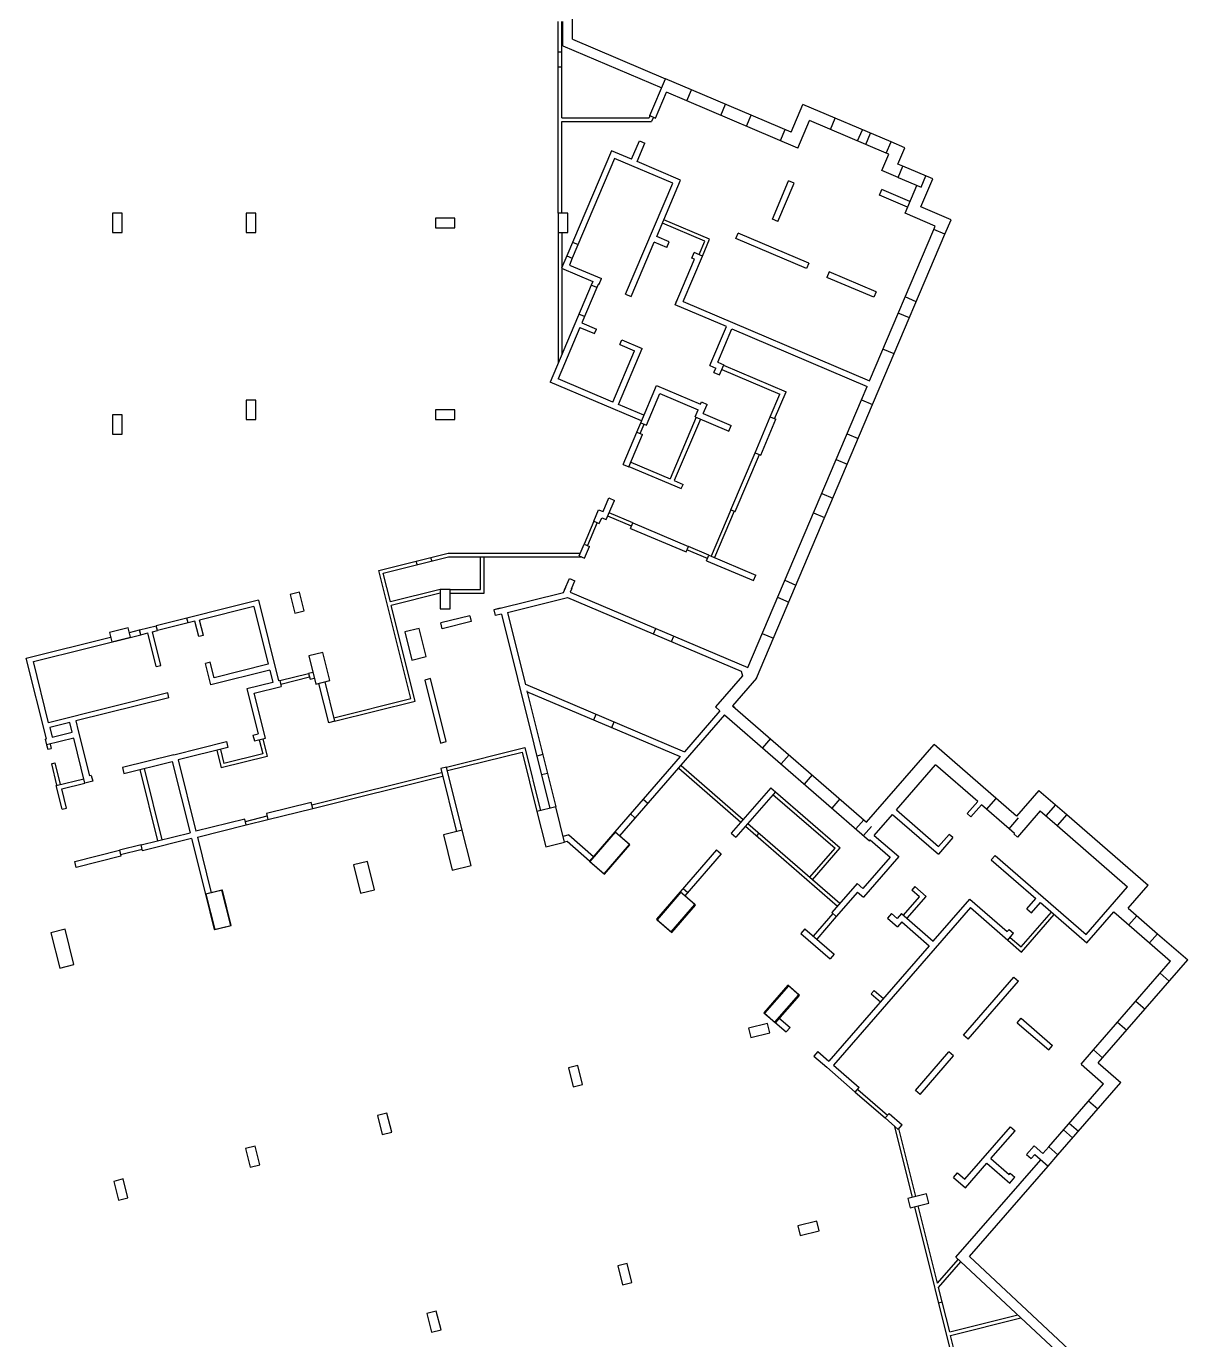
# Model space of a CAD drawing. Header units: metres. Extents: x -681087 to 1033303, y 74272 to 2630761.
# Drawn here: x -6011 to 41824, y 2525471 to 2579578 of the extents above; entities that cross this region are included whole.
import ezdxf

# ---------------------------------------------------------------- set-up
doc = ezdxf.new("R2010")
doc.units = ezdxf.units.M
for name, color, linetype in [('SKELETON_CLEAN', 7, 'Continuous'), ('SKELETON_ISOLATED', 1, 'Continuous'), ('SKELETON_ORIGINAL', 8, 'Continuous')]:
    doc.layers.add(name, color=color, linetype=linetype)

msp = doc.modelspace()

# ---------------------------------------------------------------- linework, layer by layer
at = {"layer": 'SKELETON_CLEAN'}
for p, q in [((16491, 2579041), (16491, 2580209)), ((15891, 2571878), (15891, 2579778)), ((16041, 2575807), (16041, 2579778)), ((16091, 2578776), (16091, 2579778)), ((16091, 2578776), (20166, 2577047)), ((16491, 2579041), (20322, 2577415)), ((19677, 2575896), (20322, 2577415)), ((21390, 2576962), (20322, 2577415)), ((19907, 2575798), (20357, 2576857)), ((21194, 2576501), (20357, 2576857)), ((21194, 2576501), (21390, 2576962)), ((25495, 2575219), (21390, 2576962)), ((25760, 2574563), (21194, 2576501)), ((25495, 2575219), (25976, 2576351)), ((29603, 2574812), (25976, 2576351)), ((16041, 2575807), (19639, 2575807)), ((16041, 2571878), (16041, 2575657)), ((16041, 2575657), (19739, 2575657)), ((19677, 2575896), (19639, 2575807)), ((19677, 2575896), (19907, 2575798)), ((19815, 2575838), (19739, 2575657)), ((25760, 2574563), (26241, 2575696)), ((29407, 2574352), (26241, 2575696)), ((18087, 2574453), (16246, 2570117)), ((18915, 2574101), (18087, 2574453)), ((18915, 2574101), (19240, 2574865)), ((19145, 2574003), (19470, 2574767)), ((19240, 2574865), (19470, 2574767)), ((29407, 2574352), (29603, 2574812)), ((30173, 2574570), (29603, 2574812)), ((29888, 2573898), (30173, 2574570)), ((18219, 2574125), (16477, 2570020)), ((20613, 2573109), (18219, 2574125)), ((20940, 2573242), (19145, 2574003)), ((29232, 2573633), (29518, 2574305)), ((29518, 2574305), (29407, 2574352)), ((30095, 2573810), (29888, 2573898)), ((29900, 2573349), (29232, 2573633)), ((29900, 2573349), (30095, 2573810)), ((29900, 2573349), (30839, 2572951)), ((31324, 2573288), (30095, 2573810)), ((30839, 2572951), (31034, 2573411)), ((18675, 2568543), (20613, 2573109)), ((19952, 2570913), (20940, 2573242)), ((24719, 2571638), (25387, 2573212)), ((24949, 2571540), (25617, 2573114)), ((25617, 2573114), (25387, 2573212)), ((29128, 2572618), (29225, 2572848)), ((30385, 2572356), (29225, 2572848)), ((30180, 2571873), (30668, 2573023)), ((30836, 2572137), (31324, 2573288)), ((30287, 2572126), (29128, 2572618)), ((-2059, 2571878), (-2459, 2571878)), ((-2459, 2571878), (-2459, 2571078)), ((-2059, 2571078), (-2059, 2571878)), ((3441, 2571878), (3041, 2571878)), ((3041, 2571878), (3041, 2571078)), ((3441, 2571078), (3441, 2571878)), ((11641, 2571678), (10841, 2571678)), ((10841, 2571678), (10841, 2571278)), ((11641, 2571278), (11641, 2571678)), ((16291, 2571878), (15891, 2571878)), ((15891, 2571878), (15891, 2571078)), ((16291, 2571078), (16291, 2571878)), ((31423, 2571345), (30180, 2571873)), ((32078, 2571610), (30836, 2572137)), ((10841, 2571278), (11641, 2571278)), ((21930, 2570725), (20186, 2571463)), ((22127, 2570804), (20244, 2571601)), ((24949, 2571540), (24719, 2571638)), ((28719, 2564975), (31364, 2571207)), ((31364, 2571207), (31423, 2571345)), ((31824, 2571012), (31364, 2571207)), ((31824, 2571012), (32078, 2571610)), ((-2459, 2571078), (-2059, 2571078)), ((3041, 2571078), (3441, 2571078)), ((15891, 2571078), (16291, 2571078)), ((15891, 2571078), (15891, 2565696)), ((18905, 2568446), (19854, 2570683)), ((20365, 2570466), (19854, 2570683)), ((20463, 2570696), (19952, 2570913)), ((20365, 2570466), (20463, 2570696)), ((21696, 2570172), (21930, 2570725)), ((21834, 2570114), (22127, 2570804)), ((23208, 2570829), (23306, 2571059)), ((26117, 2569594), (23208, 2570829)), ((26214, 2569824), (23306, 2571059)), ((29120, 2564642), (31824, 2571012)), ((16246, 2570117), (16032, 2569611)), ((16246, 2570117), (16477, 2570020)), ((21037, 2568236), (21834, 2570114)), ((21396, 2570028), (21494, 2570258)), ((21834, 2570114), (21494, 2570258)), ((16032, 2569611), (17320, 2569064)), ((16477, 2570020), (16359, 2569743)), ((16359, 2569743), (17676, 2569185)), ((20709, 2568103), (21506, 2569981)), ((21506, 2569981), (21396, 2570028)), ((26214, 2569824), (26117, 2569594)), ((17320, 2569064), (17258, 2568917)), ((17550, 2568966), (17488, 2568819)), ((17550, 2568966), (17578, 2568955)), ((17578, 2568955), (17676, 2569185)), ((27061, 2569465), (26964, 2569235)), ((28897, 2568414), (26964, 2569235)), ((28994, 2568644), (27061, 2569465)), ((17258, 2568917), (15562, 2564922)), ((17488, 2568819), (16867, 2567355)), ((17488, 2568819), (17258, 2568917)), ((18675, 2568543), (18905, 2568446)), ((28994, 2568644), (28897, 2568414)), ((20709, 2568103), (20788, 2568287)), ((22822, 2567207), (20709, 2568103)), ((21037, 2568236), (28719, 2564975)), ((16867, 2567355), (17470, 2567099)), ((16788, 2567171), (15890, 2565054)), ((16788, 2567171), (17391, 2566915)), ((17391, 2566915), (17470, 2567099)), ((22142, 2565605), (22822, 2567207)), ((22470, 2565737), (23052, 2567109)), ((23052, 2567109), (28621, 2564745)), ((18375, 2563999), (19352, 2566300)), ((18441, 2566470), (18519, 2566654)), ((18441, 2566470), (19044, 2566214)), ((18519, 2566654), (19352, 2566300)), ((18145, 2564097), (19044, 2566214)), ((22470, 2565737), (22718, 2565632)), ((22142, 2565605), (22391, 2565499)), ((22312, 2565315), (22391, 2565499)), ((22312, 2565315), (22543, 2565218)), ((22543, 2565218), (22718, 2565632)), ((22636, 2565439), (25030, 2564423)), ((22711, 2565613), (25279, 2564523)), ((19331, 2563322), (15562, 2564922)), ((18145, 2564097), (15890, 2565054)), ((19300, 2563248), (19949, 2564776)), ((19949, 2564776), (21758, 2564008)), ((28387, 2564193), (28621, 2564745)), ((28847, 2563997), (29120, 2564642)), ((3441, 2564178), (3041, 2564178)), ((3041, 2564178), (3041, 2563378)), ((3441, 2563378), (3441, 2564178)), ((19530, 2563150), (20081, 2564448)), ((20081, 2564448), (21660, 2563778)), ((21758, 2564008), (21797, 2564100)), ((21797, 2564100), (22027, 2564003)), ((23706, 2553165), (28387, 2564193)), ((24631, 2563484), (25030, 2564423)), ((24806, 2563410), (25279, 2564523)), ((28387, 2564193), (28847, 2563997)), ((-2059, 2563578), (-2459, 2563578)), ((-2459, 2563578), (-2459, 2562778)), ((-2059, 2562778), (-2059, 2563578)), ((11641, 2563778), (10841, 2563778)), ((10841, 2563778), (10841, 2563378)), ((11641, 2563378), (11641, 2563778)), ((19429, 2563552), (18375, 2563999)), ((21537, 2563488), (21660, 2563778)), ((21865, 2563621), (22027, 2564003)), ((21865, 2563621), (23015, 2563132)), ((24060, 2552721), (28847, 2563997)), ((3041, 2563378), (3441, 2563378)), ((10841, 2563378), (11641, 2563378)), ((19136, 2562861), (19300, 2563248)), ((19300, 2563248), (19530, 2563150)), ((21578, 2563471), (20502, 2560935)), ((21753, 2563396), (20677, 2560860)), ((21537, 2563488), (22918, 2562902)), ((22918, 2562902), (23015, 2563132)), ((24006, 2562011), (24631, 2563484)), ((24236, 2561913), (24861, 2563386)), ((24631, 2563484), (24861, 2563386)), ((-2459, 2562778), (-2059, 2562778)), ((18570, 2561527), (19136, 2562861)), ((18800, 2561429), (19366, 2562764)), ((19136, 2562861), (19366, 2562764)), ((23010, 2559664), (24006, 2562011)), ((23184, 2559589), (24181, 2561937)), ((24006, 2562011), (24236, 2561913)), ((18570, 2561527), (18800, 2561429)), ((18807, 2561447), (20966, 2560531)), ((18882, 2561622), (20502, 2560935)), ((20677, 2560860), (21040, 2560706)), ((20966, 2560531), (21040, 2560706)), ((17745, 2559584), (17983, 2560146)), ((17878, 2559257), (18214, 2560048)), ((17983, 2560146), (18214, 2560048)), ((17360, 2559188), (17561, 2559663)), ((17561, 2559663), (17745, 2559584)), ((17590, 2559091), (17693, 2559335)), ((17693, 2559335), (17878, 2559257)), ((18977, 2559121), (17997, 2559537)), ((23010, 2559664), (22199, 2557754)), ((23010, 2559664), (23184, 2559589)), ((17360, 2559188), (16961, 2558250)), ((17360, 2559188), (17590, 2559091)), ((18879, 2558891), (18977, 2559121)), ((18879, 2558891), (21162, 2557922)), ((18977, 2559121), (21260, 2558152)), ((16756, 2557766), (16961, 2558250)), ((16961, 2558250), (17191, 2558152)), ((16986, 2557669), (17191, 2558152)), ((21162, 2557922), (21260, 2558152)), ((22107, 2557793), (21260, 2558152)), ((8504, 2557164), (11366, 2557878)), ((8686, 2557055), (11385, 2557728)), ((11366, 2557878), (16803, 2557878)), ((11385, 2557728), (16847, 2557728)), ((12691, 2556378), (12691, 2557728)), ((12841, 2556228), (12841, 2557728)), ((16756, 2557766), (16986, 2557669)), ((22009, 2557563), (22107, 2557793)), ((22107, 2557793), (24040, 2556972)), ((9821, 2551886), (8504, 2557164)), ((22009, 2557563), (23942, 2556742)), ((8983, 2555865), (8686, 2557055)), ((16162, 2556367), (16358, 2556827)), ((16358, 2556827), (16588, 2556730)), ((16451, 2556407), (16588, 2556730)), ((23942, 2556742), (24040, 2556972)), ((5244, 2556269), (4856, 2556172)), ((4856, 2556172), (5050, 2555396)), ((5438, 2555492), (5244, 2556269)), ((11041, 2556378), (8983, 2555865)), ((11041, 2556223), (9019, 2555719)), ((11441, 2556378), (11041, 2556378)), ((11041, 2556378), (11041, 2555578)), ((11441, 2555578), (11441, 2556378)), ((11441, 2556378), (12691, 2556378)), ((11441, 2556228), (12841, 2556228)), ((13393, 2555580), (16116, 2556259)), ((13803, 2555424), (16286, 2556043)), ((16116, 2556259), (16205, 2556468)), ((16286, 2556043), (23435, 2553008)), ((16455, 2556417), (16392, 2556269)), ((16392, 2556269), (23706, 2553165)), ((3556, 2555930), (-655, 2554880)), ((3362, 2555676), (1130, 2555119)), ((3362, 2555676), (3954, 2553298)), ((3556, 2555930), (4383, 2552612)), ((5050, 2555396), (5438, 2555492)), ((10002, 2551776), (9019, 2555719)), ((11041, 2555578), (11441, 2555578)), ((13500, 2555606), (13243, 2555542)), ((13243, 2555542), (13303, 2555300)), ((936, 2555071), (-607, 2554686)), ((1094, 2554435), (936, 2555071)), ((1289, 2554484), (1130, 2555119)), ((12253, 2555295), (11059, 2554998)), ((11120, 2554755), (11059, 2554998)), ((12313, 2555053), (11120, 2554755)), ((12253, 2555295), (12313, 2555053)), ((13560, 2555364), (13303, 2555300)), ((13560, 2555364), (15556, 2547359)), ((13803, 2555424), (14545, 2552447)), ((-6011, 2553545), (-2538, 2554411)), ((-5720, 2553411), (-1296, 2554514)), ((-1810, 2554799), (-2586, 2554605)), ((-2586, 2554605), (-2489, 2554217)), ((-2489, 2554217), (-1713, 2554410)), ((-1713, 2554410), (-1810, 2554799)), ((-1761, 2554605), (-1344, 2554709)), ((-1344, 2554709), (-655, 2554880)), ((-1296, 2554514), (-1344, 2554709)), ((-1296, 2554514), (-1005, 2554587)), ((-659, 2553200), (-1005, 2554587)), ((-811, 2554635), (-607, 2554686)), ((-465, 2553248), (-811, 2554635)), ((-607, 2554686), (-655, 2554880)), ((1289, 2554484), (1094, 2554435)), ((10167, 2554775), (9585, 2554630)), ((9585, 2554630), (9875, 2553466)), ((10457, 2553611), (10167, 2554775)), ((-5184, 2550226), (-6011, 2553545)), ((-5091, 2550889), (-5720, 2553411)), ((1564, 2553378), (1370, 2553329)), ((1589, 2552451), (1370, 2553329)), ((1723, 2552742), (1564, 2553378)), ((3954, 2553298), (1723, 2552742)), ((6203, 2553787), (5621, 2553642)), ((5621, 2553642), (5911, 2552477)), ((6493, 2552623), (6203, 2553787)), ((9875, 2553466), (10457, 2553611)), ((-659, 2553200), (-465, 2553248)), ((4015, 2553056), (1589, 2552451)), ((4015, 2553056), (4141, 2552551)), ((4432, 2552624), (5616, 2552919)), ((5790, 2552963), (5616, 2552919)), ((5616, 2552919), (5676, 2552677)), ((23482, 2552818), (22371, 2551540)), ((23435, 2553008), (23482, 2552818)), ((4141, 2552551), (3073, 2552285)), ((3073, 2552285), (3536, 2550432)), ((3376, 2552103), (4492, 2552381)), ((4432, 2552624), (4383, 2552612)), ((4432, 2552624), (4492, 2552381)), ((5676, 2552677), (5851, 2552720)), ((5911, 2552477), (6493, 2552623)), ((6446, 2550890), (6042, 2552510)), ((6285, 2552571), (6689, 2550950)), ((10641, 2552709), (10398, 2552648)), ((10398, 2552648), (11047, 2550048)), ((11289, 2550108), (10641, 2552709)), ((14555, 2552470), (21097, 2549693)), ((14606, 2552204), (15799, 2547419)), ((24060, 2552721), (23076, 2551589)), ((-182, 2552113), (-5091, 2550889)), ((-133, 2551919), (-3975, 2550961)), ((-133, 2551919), (-182, 2552113)), ((3839, 2550250), (3376, 2552103)), ((6653, 2551096), (9821, 2551886)), ((6689, 2550950), (10002, 2551776)), ((14596, 2552181), (20925, 2549495)), ((22748, 2551212), (18422, 2546234)), ((22560, 2551376), (21097, 2549693)), ((22371, 2551540), (22560, 2551376)), ((22748, 2551212), (28718, 2546022)), ((23175, 2551504), (23076, 2551589)), ((23091, 2551576), (28593, 2546793)), ((-4218, 2550900), (-5043, 2550694)), ((-5043, 2550694), (-4941, 2550287)), ((-4116, 2550493), (-4218, 2550900)), ((-3975, 2550961), (-3874, 2550553)), ((6689, 2550950), (6446, 2550890)), ((-5232, 2550214), (-5184, 2550226)), ((-5232, 2550214), (-5172, 2549972)), ((-4056, 2550250), (-5172, 2549972)), ((-4941, 2550287), (-4116, 2550493)), ((-3594, 2548397), (-4056, 2550250)), ((-3874, 2550553), (-3412, 2548700)), ((62, 2549566), (2235, 2550108)), ((2235, 2550108), (2296, 2549865)), ((3322, 2550379), (3536, 2550432)), ((3322, 2550379), (3383, 2550136)), ((3383, 2550136), (3839, 2550250)), ((3586, 2550187), (3731, 2549605)), ((3732, 2550223), (3913, 2549496)), ((11047, 2550048), (11289, 2550108)), ((-5172, 2549972), (-5128, 2549797)), ((-5128, 2549797), (-4983, 2549833)), ((-5026, 2550008), (-4983, 2549833)), ((62, 2549566), (-2053, 2549039)), ((2296, 2549865), (244, 2549354)), ((1840, 2549752), (2021, 2549024)), ((1985, 2549788), (2130, 2549206)), ((3913, 2549496), (2021, 2549024)), ((3731, 2549605), (2130, 2549206)), ((11298, 2549059), (14520, 2549862)), ((11334, 2548914), (14410, 2549681)), ((14410, 2549681), (15022, 2547226)), ((14520, 2549862), (15168, 2547262)), ((20925, 2549495), (18233, 2546398)), ((28593, 2546793), (31378, 2549997)), ((34774, 2547045), (31378, 2549997)), ((-4978, 2549196), (-4833, 2549232)), ((-4978, 2549196), (-4761, 2548322)), ((-4833, 2549232), (-4610, 2548339)), ((-2053, 2549039), (-1993, 2548796)), ((-1993, 2548796), (1, 2549293)), ((1, 2549293), (733, 2546358)), ((244, 2549354), (975, 2546418)), ((11298, 2549059), (11056, 2548999)), ((11056, 2548999), (11704, 2546398)), ((11947, 2546459), (11298, 2549059)), ((29830, 2547302), (31437, 2549151)), ((33173, 2547642), (31437, 2549151)), ((-4775, 2548298), (-3640, 2548581)), ((-3274, 2548477), (-3594, 2548397)), ((-3334, 2548719), (-3412, 2548700)), ((-3334, 2548719), (-3274, 2548477)), ((5785, 2547360), (11132, 2548693)), ((-4532, 2547323), (-4775, 2548298)), ((-4545, 2548160), (-3594, 2548397)), ((-4348, 2547369), (-4545, 2548160)), ((24652, 2548212), (23025, 2546340)), ((24841, 2548048), (23214, 2546176)), ((24652, 2548212), (24841, 2548048)), ((24743, 2547935), (27297, 2545714)), ((24841, 2548048), (27509, 2545729)), ((35693, 2548101), (34774, 2547045)), ((35693, 2548101), (36840, 2547104)), ((-4532, 2547323), (-4348, 2547369)), ((5725, 2547603), (3881, 2547143)), ((3942, 2546900), (5785, 2547360)), ((5785, 2547360), (5725, 2547603)), ((15799, 2547419), (15022, 2547226)), ((16161, 2545964), (15799, 2547419)), ((33173, 2547642), (32744, 2547147)), ((33324, 2547510), (32895, 2547016)), ((34464, 2546520), (33324, 2547510)), ((2989, 2546920), (975, 2546418)), ((3049, 2546678), (2989, 2546920)), ((3049, 2546678), (3942, 2546900)), ((3881, 2547143), (3942, 2546900)), ((15022, 2547226), (15385, 2545770)), ((28915, 2546249), (29666, 2547113)), ((29666, 2547113), (31553, 2545473)), ((29830, 2547302), (31566, 2545793)), ((32895, 2547016), (32744, 2547147)), ((34464, 2546520), (34857, 2546973)), ((35752, 2547255), (34814, 2546176)), ((35752, 2547255), (36446, 2546651)), ((36840, 2547104), (36446, 2546651)), ((36840, 2547104), (40191, 2544191)), ((-1281, 2545856), (733, 2546358)), ((1036, 2546176), (3049, 2546678)), ((11947, 2546459), (11170, 2546265)), ((11170, 2546265), (11533, 2544810)), ((12309, 2545003), (11947, 2546459)), ((16330, 2546264), (16101, 2546206)), ((16330, 2546264), (17347, 2545380)), ((18233, 2546398), (17183, 2545191)), ((18248, 2546385), (17198, 2545178)), ((18837, 2545874), (18233, 2546398)), ((18852, 2545860), (18248, 2546385)), ((23025, 2546340), (23214, 2546176)), ((28915, 2546249), (29919, 2545376)), ((31996, 2546287), (31566, 2545793)), ((32147, 2546156), (31996, 2546287)), ((34683, 2546330), (34464, 2546520)), ((34683, 2546330), (34663, 2546307)), ((34663, 2546307), (34814, 2546176)), ((36446, 2546651), (39345, 2544132)), ((-1281, 2545856), (-2173, 2545633)), ((-1220, 2545613), (-1281, 2545856)), ((793, 2546115), (-1220, 2545613)), ((793, 2546115), (1365, 2543821)), ((1036, 2546176), (1608, 2543881)), ((15385, 2545770), (16161, 2545964)), ((16265, 2545989), (16161, 2545964)), ((17183, 2545191), (16265, 2545989)), ((17787, 2544666), (18837, 2545874)), ((17802, 2544653), (18852, 2545860)), ((26261, 2544522), (27297, 2545714)), ((26374, 2544423), (27509, 2545729)), ((28718, 2546022), (28751, 2546060)), ((28751, 2546060), (29566, 2545351)), ((32147, 2546156), (31553, 2545473)), ((-4017, 2545174), (-2173, 2545633)), ((-3956, 2544931), (-4017, 2545174)), ((-2113, 2545391), (-3956, 2544931)), ((-2173, 2545633), (-2113, 2545391)), ((8041, 2545176), (7459, 2545031)), ((8331, 2544011), (8041, 2545176)), ((17183, 2545191), (17787, 2544666)), ((17198, 2545178), (17802, 2544653)), ((22422, 2545646), (20926, 2543925)), ((22610, 2545482), (21115, 2543761)), ((22422, 2545646), (22610, 2545482)), ((29566, 2545351), (28441, 2544057)), ((29919, 2545376), (28466, 2543704)), ((33895, 2545424), (33731, 2545235)), ((33731, 2545235), (35565, 2543641)), ((33895, 2545424), (37639, 2542170)), ((7459, 2545031), (7749, 2543866)), ((11533, 2544810), (12309, 2545003)), ((28203, 2544264), (27160, 2543064)), ((28441, 2544057), (28203, 2544264)), ((30590, 2544137), (30466, 2543993)), ((31051, 2543736), (30590, 2544137)), ((37639, 2542170), (39345, 2544132)), ((39371, 2543248), (40191, 2544191)), ((2057, 2543993), (1378, 2543824)), ((1378, 2543824), (1740, 2542368)), ((2408, 2542535), (2045, 2543990)), ((2432, 2542541), (2069, 2543996)), ((7749, 2543866), (8331, 2544011)), ((20926, 2543925), (19942, 2542793)), ((20952, 2543902), (19968, 2542770)), ((21530, 2543400), (20926, 2543925)), ((21556, 2543377), (20952, 2543902)), ((28228, 2543911), (27349, 2542900)), ((28228, 2543911), (28466, 2543704)), ((30120, 2542955), (30782, 2543718)), ((30263, 2542831), (31051, 2543736)), ((30782, 2543718), (30466, 2543993)), ((31342, 2541893), (32848, 2543625)), ((32848, 2543625), (34388, 2542286)), ((35201, 2543222), (35565, 2543641)), ((20546, 2542268), (21530, 2543400)), ((20572, 2542245), (21556, 2543377)), ((27160, 2543064), (27349, 2542900)), ((32873, 2543272), (27234, 2536785)), ((29626, 2543027), (29462, 2542838)), ((29626, 2543027), (29852, 2542830)), ((30029, 2543034), (29852, 2542830)), ((30029, 2543034), (31342, 2541893)), ((32873, 2543272), (34412, 2541934)), ((34964, 2541653), (36207, 2543083)), ((35201, 2543222), (35390, 2543058)), ((35390, 2543058), (35754, 2543477)), ((35754, 2543477), (37663, 2541817)), ((37663, 2541817), (38779, 2543100)), ((38779, 2543100), (40250, 2541821)), ((39371, 2543248), (40578, 2542198)), ((1728, 2542365), (2408, 2542535)), ((1753, 2542371), (2432, 2542541)), ((19942, 2542793), (20546, 2542268)), ((19968, 2542770), (20572, 2542245)), ((27349, 2542900), (26545, 2541975)), ((29462, 2542838), (29877, 2542478)), ((30054, 2542681), (29877, 2542478)), ((30054, 2542681), (31178, 2541704)), ((34978, 2541442), (36320, 2542985)), ((-4413, 2542380), (-4995, 2542235)), ((-4995, 2542235), (-4632, 2540779)), ((-4050, 2540925), (-4413, 2542380)), ((26058, 2542398), (25894, 2542210)), ((25894, 2542210), (27102, 2541160)), ((26058, 2542398), (27266, 2541349)), ((34388, 2542286), (34466, 2542377)), ((34412, 2541934), (34655, 2542213)), ((34412, 2541934), (34978, 2541442)), ((34466, 2542377), (34655, 2542213)), ((34511, 2542047), (34964, 2541653)), ((40578, 2542198), (40250, 2541821)), ((40578, 2542198), (41824, 2541116)), ((31178, 2541704), (27045, 2536949)), ((40250, 2541821), (41118, 2541066)), ((-4632, 2540779), (-4050, 2540925)), ((27266, 2541349), (27102, 2541160)), ((37940, 2537410), (41118, 2541066)), ((38317, 2537082), (41824, 2541116)), ((32595, 2538021), (34668, 2540406)), ((34668, 2540406), (34857, 2540242)), ((25809, 2539680), (25356, 2540074)), ((25835, 2539657), (25382, 2540051)), ((28915, 2539862), (28790, 2539719)), ((28915, 2539862), (29292, 2539534)), ((32784, 2537857), (34857, 2540242)), ((24825, 2538548), (25809, 2539680)), ((24851, 2538525), (25835, 2539657)), ((28790, 2539719), (29168, 2539391)), ((24372, 2538942), (24825, 2538548)), ((24398, 2538919), (24851, 2538525)), ((24989, 2538737), (25445, 2538340)), ((34806, 2538530), (34970, 2538719)), ((34970, 2538719), (36261, 2537597)), ((24515, 2538503), (23738, 2538309)), ((23738, 2538309), (23835, 2537921)), ((24611, 2538115), (24515, 2538503)), ((24825, 2538548), (25281, 2538151)), ((25445, 2538340), (25281, 2538151)), ((34806, 2538530), (36097, 2537409)), ((23835, 2537921), (24611, 2538115)), ((32784, 2537857), (32595, 2538021)), ((36097, 2537409), (36261, 2537597)), ((26592, 2537343), (26428, 2537154)), ((26428, 2537154), (26957, 2536695)), ((26592, 2537343), (27045, 2536949)), ((30614, 2535742), (31991, 2537327)), ((30802, 2535578), (32180, 2537163)), ((32180, 2537163), (31991, 2537327)), ((37431, 2536825), (37940, 2537410)), ((37940, 2537410), (38317, 2537082)), ((38137, 2536874), (38317, 2537082)), ((16704, 2536762), (16316, 2536665)), ((16316, 2536665), (16509, 2535889)), ((16897, 2535985), (16704, 2536762)), ((26957, 2536695), (28134, 2535671)), ((27234, 2536785), (28298, 2535860)), ((37431, 2536825), (38360, 2536018)), ((38137, 2536874), (39065, 2536067)), ((16509, 2535889), (16897, 2535985)), ((36103, 2533422), (38360, 2536018)), ((36480, 2533094), (39065, 2536067)), ((28134, 2535671), (28298, 2535860)), ((28134, 2535671), (29357, 2534609)), ((30802, 2535578), (30614, 2535742)), ((8844, 2534802), (8456, 2534705)), ((8456, 2534705), (8650, 2533929)), ((9038, 2534026), (8844, 2534802)), ((29357, 2534609), (29521, 2534797)), ((29357, 2534609), (29900, 2534136)), ((29521, 2534797), (30064, 2534325)), ((8650, 2533929), (9038, 2534026)), ((29900, 2534136), (30064, 2534325)), ((32645, 2532081), (34522, 2534240)), ((33720, 2532936), (34710, 2534076)), ((34522, 2534240), (34710, 2534076)), ((3411, 2533447), (3023, 2533351)), ((3023, 2533351), (3216, 2532574)), ((3604, 2532671), (3411, 2533447)), ((35186, 2533099), (35498, 2533457)), ((35498, 2533457), (35860, 2533142)), ((35860, 2533142), (36103, 2533422)), ((36103, 2533422), (36480, 2533094)), ((32277, 2528868), (35771, 2532888)), ((32670, 2531729), (33556, 2532747)), ((33556, 2532747), (34499, 2531927)), ((33720, 2532936), (34474, 2532280)), ((35186, 2533099), (35375, 2532935)), ((35375, 2532935), (35522, 2533105)), ((35522, 2533105), (36073, 2532626)), ((36073, 2532626), (36480, 2533094)), ((3216, 2532574), (3604, 2532671)), ((32179, 2532155), (32343, 2532344)), ((32343, 2532344), (32645, 2532081)), ((32832, 2528897), (36073, 2532626)), ((34474, 2532280), (34517, 2532329)), ((34517, 2532329), (34706, 2532165)), ((-2023, 2532093), (-2411, 2531996)), ((-2411, 2531996), (-2217, 2531220)), ((-1829, 2531316), (-2023, 2532093)), ((32179, 2532155), (32670, 2531729)), ((34499, 2531927), (34706, 2532165)), ((-2217, 2531220), (-1829, 2531316)), ((31068, 2531480), (30292, 2531286)), ((30292, 2531286), (30389, 2530898)), ((30389, 2530898), (31165, 2531092)), ((31165, 2531092), (31068, 2531480)), ((32518, 2523184), (30583, 2530947)), ((31520, 2527806), (30728, 2530983)), ((26547, 2530352), (25770, 2530159)), ((25770, 2530159), (25867, 2529771)), ((26643, 2529964), (26547, 2530352)), ((25867, 2529771), (26643, 2529964)), ((18736, 2528611), (18348, 2528514)), ((18348, 2528514), (18541, 2527738)), ((18929, 2527835), (18736, 2528611)), ((31520, 2527806), (32368, 2528782)), ((31564, 2527629), (32478, 2528680)), ((37902, 2523622), (32277, 2528868)), ((38175, 2523914), (32832, 2528897)), ((18541, 2527738), (18929, 2527835)), ((32022, 2525792), (31564, 2527629)), ((10877, 2526652), (10488, 2526555)), ((10488, 2526555), (10682, 2525779)), ((11070, 2525875), (10877, 2526652)), ((32022, 2525792), (34826, 2526491)), ((32058, 2525646), (34957, 2526369)), ((10682, 2525779), (11070, 2525875)), ((32664, 2523220), (32059, 2525646))]:
    msp.add_line(p, q, dxfattribs=at)
at = {"layer": 'SKELETON_ISOLATED'}
for p, q in [((15891, 2578529), (16041, 2578529)), ((15891, 2577909), (16041, 2577909)), ((22594, 2575908), (22789, 2576368)), ((23647, 2575460), (23843, 2575920)), ((27106, 2575328), (27301, 2575789)), ((25047, 2574866), (25242, 2575327)), ((28229, 2574852), (28424, 2575312)), ((28560, 2574711), (28756, 2575171)), ((16041, 2571078), (16041, 2566050)), ((16489, 2570688), (16719, 2570590)), ((30644, 2568232), (30184, 2568427)), ((16980, 2567622), (16750, 2567720)), ((30363, 2567569), (29903, 2567764)), ((29730, 2566078), (29270, 2566273)), ((19274, 2562803), (19438, 2563189)), ((27793, 2562794), (28253, 2562598)), ((27343, 2561735), (27804, 2561540)), ((26750, 2560336), (27210, 2560140)), ((18918, 2558983), (17938, 2559399)), ((23148, 2559605), (22337, 2557695)), ((26410, 2559535), (26870, 2559340)), ((17498, 2559130), (17099, 2558191)), ((10687, 2557554), (10651, 2557699)), ((22048, 2557655), (21201, 2558014)), ((10085, 2557404), (10049, 2557549)), ((25230, 2556755), (25690, 2556560)), ((24933, 2556055), (25393, 2555860)), ((655, 2555001), (606, 2555195)), ((19820, 2554543), (19918, 2554773)), ((20557, 2554230), (20654, 2554460)), ((24300, 2554564), (24760, 2554369)), ((4468, 2552478), (5652, 2552774)), ((17366, 2551006), (17464, 2551236)), ((18102, 2550693), (18200, 2550923)), ((24635, 2550234), (24307, 2549857)), ((15262, 2549573), (15020, 2549513)), ((25405, 2549565), (25077, 2549188)), ((-1338, 2548959), (-606, 2546024)), ((-1154, 2549005), (-422, 2546070)), ((20864, 2549014), (23419, 2546793)), ((20963, 2549127), (23517, 2546906)), ((5749, 2547506), (11096, 2548839)), ((15456, 2548797), (15213, 2548737)), ((26359, 2548735), (26031, 2548358)), ((19394, 2547734), (19583, 2547570)), ((27491, 2547751), (27163, 2547374)), ((33543, 2547320), (33937, 2547773)), ((36372, 2547511), (35979, 2547058)), ((3013, 2546823), (3906, 2547046)), ((18869, 2547131), (19058, 2546966)), ((28480, 2546892), (28152, 2546514)), ((23608, 2546629), (27396, 2543336)), ((23706, 2546742), (27495, 2543449)), ((24076, 2546222), (24174, 2546336)), ((28797, 2546616), (28469, 2546239)), ((-1235, 2545672), (-2127, 2545449)), ((21044, 2544061), (21233, 2543897)), ((27205, 2543024), (26402, 2542100)), ((39733, 2542933), (39405, 2542556)), ((40685, 2540568), (41063, 2540240)), ((25369, 2540063), (24385, 2538930)), ((39688, 2539421), (40066, 2539093)), ((38937, 2538557), (39314, 2538229)), ((28233, 2535785), (29455, 2534722)), ((37743, 2535309), (38120, 2534980)), ((36943, 2534388), (37320, 2534060)), ((30486, 2531335), (29756, 2534261)), ((30631, 2531371), (29932, 2534173)), ((36706, 2534116), (37084, 2533788)), ((31568, 2526991), (31714, 2527027))]:
    msp.add_line(p, q, dxfattribs=at)
at = {"layer": 'SKELETON_ORIGINAL'}
for p, q in [((16491, 2579041), (16491, 2580209)), ((15891, 2571878), (15891, 2579778)), ((16041, 2575807), (16041, 2579778)), ((16091, 2578776), (16091, 2579778)), ((16091, 2578776), (20166, 2577047)), ((16491, 2579041), (20322, 2577415)), ((15891, 2578529), (16041, 2578529)), ((15891, 2577909), (16041, 2577909)), ((19677, 2575896), (20322, 2577415)), ((21390, 2576962), (20322, 2577415)), ((19907, 2575798), (20357, 2576857)), ((21194, 2576501), (20357, 2576857)), ((21194, 2576501), (21390, 2576962)), ((25495, 2575219), (21390, 2576962)), ((25760, 2574563), (21194, 2576501)), ((22594, 2575908), (22789, 2576368)), ((25495, 2575219), (25976, 2576351)), ((29603, 2574812), (25976, 2576351)), ((16041, 2575807), (19639, 2575807)), ((16041, 2571878), (16041, 2575657)), ((16041, 2575657), (19739, 2575657)), ((19677, 2575896), (19639, 2575807)), ((19677, 2575896), (19907, 2575798)), ((19815, 2575838), (19739, 2575657)), ((23647, 2575460), (23843, 2575920)), ((25760, 2574563), (26241, 2575696)), ((29407, 2574352), (26241, 2575696)), ((27106, 2575328), (27301, 2575789)), ((25047, 2574866), (25242, 2575327)), ((28229, 2574852), (28424, 2575312)), ((28560, 2574711), (28756, 2575171)), ((18087, 2574453), (16246, 2570117)), ((18915, 2574101), (18087, 2574453)), ((18915, 2574101), (19240, 2574865)), ((19145, 2574003), (19470, 2574767)), ((19240, 2574865), (19470, 2574767)), ((29407, 2574352), (29603, 2574812)), ((30173, 2574570), (29603, 2574812)), ((29888, 2573898), (30173, 2574570)), ((18219, 2574125), (16477, 2570020)), ((20613, 2573109), (18219, 2574125)), ((20940, 2573242), (19145, 2574003)), ((29232, 2573633), (29518, 2574305)), ((29518, 2574305), (29407, 2574352)), ((30095, 2573810), (29888, 2573898)), ((29900, 2573349), (29232, 2573633)), ((29900, 2573349), (30095, 2573810)), ((29900, 2573349), (30839, 2572951)), ((31324, 2573288), (30095, 2573810)), ((30839, 2572951), (31034, 2573411)), ((18675, 2568543), (20613, 2573109)), ((19952, 2570913), (20940, 2573242)), ((24719, 2571638), (25387, 2573212)), ((24949, 2571540), (25617, 2573114)), ((25617, 2573114), (25387, 2573212)), ((29128, 2572618), (29225, 2572848)), ((30385, 2572356), (29225, 2572848)), ((30180, 2571873), (30668, 2573023)), ((30836, 2572137), (31324, 2573288)), ((30287, 2572126), (29128, 2572618)), ((-2059, 2571878), (-2459, 2571878)), ((-2459, 2571878), (-2459, 2571078)), ((-2059, 2571078), (-2059, 2571878)), ((3441, 2571878), (3041, 2571878)), ((3041, 2571878), (3041, 2571078)), ((3441, 2571078), (3441, 2571878)), ((11641, 2571678), (10841, 2571678)), ((10841, 2571678), (10841, 2571278)), ((11641, 2571278), (11641, 2571678)), ((16291, 2571878), (15891, 2571878)), ((15891, 2571878), (15891, 2571078)), ((16291, 2571078), (16291, 2571878)), ((31423, 2571345), (30180, 2571873)), ((32078, 2571610), (30836, 2572137)), ((10841, 2571278), (11641, 2571278)), ((21930, 2570725), (20186, 2571463)), ((22127, 2570804), (20244, 2571601)), ((24949, 2571540), (24719, 2571638)), ((28719, 2564975), (31364, 2571207)), ((31364, 2571207), (31423, 2571345)), ((31824, 2571012), (31364, 2571207)), ((31824, 2571012), (32078, 2571610)), ((-2459, 2571078), (-2059, 2571078)), ((3041, 2571078), (3441, 2571078)), ((15891, 2571078), (16291, 2571078)), ((15891, 2571078), (15891, 2565696)), ((16041, 2571078), (16041, 2566050)), ((16489, 2570688), (16719, 2570590)), ((18905, 2568446), (19854, 2570683)), ((20365, 2570466), (19854, 2570683)), ((20463, 2570696), (19952, 2570913)), ((20365, 2570466), (20463, 2570696)), ((21696, 2570172), (21930, 2570725)), ((21834, 2570114), (22127, 2570804)), ((23208, 2570829), (23306, 2571059)), ((26117, 2569594), (23208, 2570829)), ((26214, 2569824), (23306, 2571059)), ((29120, 2564642), (31824, 2571012)), ((16246, 2570117), (16032, 2569611)), ((16246, 2570117), (16477, 2570020)), ((21037, 2568236), (21834, 2570114)), ((21396, 2570028), (21494, 2570258)), ((21834, 2570114), (21494, 2570258)), ((16032, 2569611), (17320, 2569064)), ((16477, 2570020), (16359, 2569743)), ((16359, 2569743), (17676, 2569185)), ((20709, 2568103), (21506, 2569981)), ((21506, 2569981), (21396, 2570028)), ((26214, 2569824), (26117, 2569594)), ((17320, 2569064), (17258, 2568917)), ((17550, 2568966), (17488, 2568819)), ((17550, 2568966), (17578, 2568955)), ((17578, 2568955), (17676, 2569185)), ((27061, 2569465), (26964, 2569235)), ((28897, 2568414), (26964, 2569235)), ((28994, 2568644), (27061, 2569465)), ((17258, 2568917), (15562, 2564922)), ((17488, 2568819), (16867, 2567355)), ((17488, 2568819), (17258, 2568917)), ((18675, 2568543), (18905, 2568446)), ((28994, 2568644), (28897, 2568414)), ((30644, 2568232), (30184, 2568427)), ((20709, 2568103), (20788, 2568287)), ((22822, 2567207), (20709, 2568103)), ((21037, 2568236), (28719, 2564975)), ((16980, 2567622), (16750, 2567720)), ((16867, 2567355), (17470, 2567099)), ((30363, 2567569), (29903, 2567764)), ((16788, 2567171), (15890, 2565054)), ((16788, 2567171), (17391, 2566915)), ((17391, 2566915), (17470, 2567099)), ((22142, 2565605), (22822, 2567207)), ((22470, 2565737), (23052, 2567109)), ((23052, 2567109), (28621, 2564745)), ((18375, 2563999), (19352, 2566300)), ((18441, 2566470), (18519, 2566654)), ((18441, 2566470), (19044, 2566214)), ((18519, 2566654), (19352, 2566300)), ((29730, 2566078), (29270, 2566273)), ((18145, 2564097), (19044, 2566214)), ((22470, 2565737), (22718, 2565632)), ((22142, 2565605), (22391, 2565499)), ((22312, 2565315), (22391, 2565499)), ((22312, 2565315), (22543, 2565218)), ((22543, 2565218), (22718, 2565632)), ((22636, 2565439), (25030, 2564423)), ((22711, 2565613), (25279, 2564523)), ((19331, 2563322), (15562, 2564922)), ((18145, 2564097), (15890, 2565054)), ((19300, 2563248), (19949, 2564776)), ((19949, 2564776), (21758, 2564008)), ((28387, 2564193), (28621, 2564745)), ((28847, 2563997), (29120, 2564642)), ((3441, 2564178), (3041, 2564178)), ((3041, 2564178), (3041, 2563378)), ((3441, 2563378), (3441, 2564178)), ((19530, 2563150), (20081, 2564448)), ((20081, 2564448), (21660, 2563778)), ((21758, 2564008), (21797, 2564100)), ((21797, 2564100), (22027, 2564003)), ((23706, 2553165), (28387, 2564193)), ((24631, 2563484), (25030, 2564423)), ((24806, 2563410), (25279, 2564523)), ((28387, 2564193), (28847, 2563997)), ((-2059, 2563578), (-2459, 2563578)), ((-2459, 2563578), (-2459, 2562778)), ((-2059, 2562778), (-2059, 2563578)), ((11641, 2563778), (10841, 2563778)), ((10841, 2563778), (10841, 2563378)), ((11641, 2563378), (11641, 2563778)), ((19429, 2563552), (18375, 2563999)), ((21537, 2563488), (21660, 2563778)), ((21865, 2563621), (22027, 2564003)), ((21865, 2563621), (23015, 2563132)), ((24060, 2552721), (28847, 2563997)), ((3041, 2563378), (3441, 2563378)), ((10841, 2563378), (11641, 2563378)), ((19136, 2562861), (19300, 2563248)), ((19274, 2562803), (19438, 2563189)), ((19300, 2563248), (19530, 2563150)), ((21578, 2563471), (20502, 2560935)), ((21753, 2563396), (20677, 2560860)), ((21537, 2563488), (22918, 2562902)), ((22918, 2562902), (23015, 2563132)), ((24006, 2562011), (24631, 2563484)), ((24236, 2561913), (24861, 2563386)), ((24631, 2563484), (24861, 2563386)), ((-2459, 2562778), (-2059, 2562778)), ((18570, 2561527), (19136, 2562861)), ((18800, 2561429), (19366, 2562764)), ((19136, 2562861), (19366, 2562764)), ((27793, 2562794), (28253, 2562598)), ((23010, 2559664), (24006, 2562011)), ((23184, 2559589), (24181, 2561937)), ((24006, 2562011), (24236, 2561913)), ((18570, 2561527), (18800, 2561429)), ((18807, 2561447), (20966, 2560531)), ((18882, 2561622), (20502, 2560935)), ((18882, 2561622), (20502, 2560935)), ((27343, 2561735), (27804, 2561540)), ((20677, 2560860), (21040, 2560706)), ((20966, 2560531), (21040, 2560706)), ((26750, 2560336), (27210, 2560140)), ((17745, 2559584), (17983, 2560146)), ((17878, 2559257), (18214, 2560048)), ((17983, 2560146), (18214, 2560048)), ((17360, 2559188), (17561, 2559663)), ((17561, 2559663), (17745, 2559584)), ((17590, 2559091), (17693, 2559335)), ((17693, 2559335), (17878, 2559257)), ((18918, 2558983), (17938, 2559399)), ((18977, 2559121), (17997, 2559537)), ((23010, 2559664), (22199, 2557754)), ((23148, 2559605), (22337, 2557695)), ((23010, 2559664), (23184, 2559589)), ((26410, 2559535), (26870, 2559340)), ((17360, 2559188), (16961, 2558250)), ((17498, 2559130), (17099, 2558191)), ((17360, 2559188), (17590, 2559091)), ((18879, 2558891), (18977, 2559121)), ((18879, 2558891), (21162, 2557922)), ((18977, 2559121), (21260, 2558152)), ((16756, 2557766), (16961, 2558250)), ((16961, 2558250), (17191, 2558152)), ((16986, 2557669), (17191, 2558152)), ((21162, 2557922), (21260, 2558152)), ((22107, 2557793), (21260, 2558152)), ((8504, 2557164), (11366, 2557878)), ((8686, 2557055), (11385, 2557728)), ((10687, 2557554), (10651, 2557699)), ((11366, 2557878), (16803, 2557878)), ((11385, 2557728), (16847, 2557728)), ((12691, 2556378), (12691, 2557728)), ((12841, 2556228), (12841, 2557728)), ((16756, 2557766), (16986, 2557669)), ((22048, 2557655), (21201, 2558014)), ((22009, 2557563), (22107, 2557793)), ((22107, 2557793), (24040, 2556972)), ((9821, 2551886), (8504, 2557164)), ((10085, 2557404), (10049, 2557549)), ((22009, 2557563), (23942, 2556742)), ((8983, 2555865), (8686, 2557055)), ((16162, 2556367), (16358, 2556827)), ((16358, 2556827), (16588, 2556730)), ((16451, 2556407), (16588, 2556730)), ((23942, 2556742), (24040, 2556972)), ((25230, 2556755), (25690, 2556560)), ((5244, 2556269), (4856, 2556172)), ((4856, 2556172), (5050, 2555396)), ((5438, 2555492), (5244, 2556269)), ((11041, 2556378), (8983, 2555865)), ((11041, 2556223), (9019, 2555719)), ((11441, 2556378), (11041, 2556378)), ((11041, 2556378), (11041, 2555578)), ((11441, 2555578), (11441, 2556378)), ((11441, 2556378), (12691, 2556378)), ((11441, 2556228), (12841, 2556228)), ((13393, 2555580), (16116, 2556259)), ((13803, 2555424), (16286, 2556043)), ((16116, 2556259), (16205, 2556468)), ((16286, 2556043), (23435, 2553008)), ((16455, 2556417), (16392, 2556269)), ((16392, 2556269), (23706, 2553165)), ((24933, 2556055), (25393, 2555860)), ((3556, 2555930), (-655, 2554880)), ((3362, 2555676), (1130, 2555119)), ((3362, 2555676), (3954, 2553298)), ((3556, 2555930), (4383, 2552612)), ((5050, 2555396), (5438, 2555492)), ((10002, 2551776), (9019, 2555719)), ((11041, 2555578), (11441, 2555578)), ((13500, 2555606), (13243, 2555542)), ((13243, 2555542), (13303, 2555300)), ((936, 2555071), (-607, 2554686)), ((655, 2555001), (606, 2555195)), ((1094, 2554435), (936, 2555071)), ((1289, 2554484), (1130, 2555119)), ((12253, 2555295), (11059, 2554998)), ((11120, 2554755), (11059, 2554998)), ((12313, 2555053), (11120, 2554755)), ((12253, 2555295), (12313, 2555053)), ((13560, 2555364), (13303, 2555300)), ((13560, 2555364), (15556, 2547359)), ((13803, 2555424), (14545, 2552447)), ((-6011, 2553545), (-2538, 2554411)), ((-5720, 2553411), (-1296, 2554514)), ((-1810, 2554799), (-2586, 2554605)), ((-2586, 2554605), (-2489, 2554217)), ((-2489, 2554217), (-1713, 2554410)), ((-1713, 2554410), (-1810, 2554799)), ((-1761, 2554605), (-1344, 2554709)), ((-1344, 2554709), (-655, 2554880)), ((-1296, 2554514), (-1344, 2554709)), ((-1296, 2554514), (-1005, 2554587)), ((-659, 2553200), (-1005, 2554587)), ((-811, 2554635), (-607, 2554686)), ((-465, 2553248), (-811, 2554635)), ((-607, 2554686), (-655, 2554880)), ((1289, 2554484), (1094, 2554435)), ((10167, 2554775), (9585, 2554630)), ((10167, 2554775), (9585, 2554630)), ((9585, 2554630), (9875, 2553466)), ((9585, 2554630), (9875, 2553466)), ((10457, 2553611), (10167, 2554775)), ((10457, 2553611), (10167, 2554775)), ((19820, 2554543), (19918, 2554773)), ((20557, 2554230), (20654, 2554460)), ((24300, 2554564), (24760, 2554369)), ((-5184, 2550226), (-6011, 2553545)), ((-5091, 2550889), (-5720, 2553411)), ((1564, 2553378), (1370, 2553329)), ((1589, 2552451), (1370, 2553329)), ((1723, 2552742), (1564, 2553378)), ((3954, 2553298), (1723, 2552742)), ((6203, 2553787), (5621, 2553642)), ((6203, 2553787), (5621, 2553642)), ((5621, 2553642), (5911, 2552477)), ((5621, 2553642), (5911, 2552477)), ((6493, 2552623), (6203, 2553787)), ((6493, 2552623), (6203, 2553787)), ((9875, 2553466), (10457, 2553611)), ((9875, 2553466), (10457, 2553611)), ((-659, 2553200), (-465, 2553248)), ((4015, 2553056), (1589, 2552451)), ((4015, 2553056), (4141, 2552551)), ((4432, 2552624), (5616, 2552919)), ((4468, 2552478), (5652, 2552774)), ((5790, 2552963), (5616, 2552919)), ((5616, 2552919), (5676, 2552677)), ((23482, 2552818), (22371, 2551540)), ((23435, 2553008), (23482, 2552818)), ((4141, 2552551), (3073, 2552285)), ((3073, 2552285), (3536, 2550432)), ((3376, 2552103), (4492, 2552381)), ((4432, 2552624), (4383, 2552612)), ((4432, 2552624), (4492, 2552381)), ((5676, 2552677), (5851, 2552720)), ((5911, 2552477), (6493, 2552623)), ((5911, 2552477), (6493, 2552623)), ((6446, 2550890), (6042, 2552510)), ((6285, 2552571), (6689, 2550950)), ((10641, 2552709), (10398, 2552648)), ((10398, 2552648), (11047, 2550048)), ((11289, 2550108), (10641, 2552709)), ((14555, 2552470), (21097, 2549693)), ((14606, 2552204), (15799, 2547419)), ((24060, 2552721), (23076, 2551589)), ((-182, 2552113), (-5091, 2550889)), ((-133, 2551919), (-3975, 2550961)), ((-133, 2551919), (-182, 2552113)), ((3839, 2550250), (3376, 2552103)), ((6653, 2551096), (9821, 2551886)), ((6689, 2550950), (10002, 2551776)), ((14596, 2552181), (20925, 2549495)), ((17366, 2551006), (17464, 2551236)), ((22748, 2551212), (18422, 2546234)), ((22560, 2551376), (21097, 2549693)), ((22371, 2551540), (22560, 2551376)), ((22748, 2551212), (28718, 2546022)), ((23175, 2551504), (23076, 2551589)), ((23091, 2551576), (28593, 2546793)), ((-4218, 2550900), (-5043, 2550694)), ((-5043, 2550694), (-4941, 2550287)), ((-4116, 2550493), (-4218, 2550900)), ((-3975, 2550961), (-3874, 2550553)), ((6689, 2550950), (6446, 2550890)), ((18102, 2550693), (18200, 2550923)), ((-5232, 2550214), (-5184, 2550226)), ((-5232, 2550214), (-5172, 2549972)), ((-4056, 2550250), (-5172, 2549972)), ((-4941, 2550287), (-4116, 2550493)), ((-3594, 2548397), (-4056, 2550250)), ((-3874, 2550553), (-3412, 2548700)), ((62, 2549566), (2235, 2550108)), ((2235, 2550108), (2296, 2549865)), ((3322, 2550379), (3536, 2550432)), ((3322, 2550379), (3383, 2550136)), ((3383, 2550136), (3839, 2550250)), ((3586, 2550187), (3731, 2549605)), ((3732, 2550223), (3913, 2549496)), ((11047, 2550048), (11289, 2550108)), ((24635, 2550234), (24307, 2549857)), ((-5172, 2549972), (-5128, 2549797)), ((-5128, 2549797), (-4983, 2549833)), ((-5026, 2550008), (-4983, 2549833)), ((62, 2549566), (-2053, 2549039)), ((2296, 2549865), (244, 2549354)), ((1840, 2549752), (2021, 2549024)), ((1985, 2549788), (2130, 2549206)), ((3913, 2549496), (2021, 2549024)), ((3731, 2549605), (2130, 2549206)), ((11298, 2549059), (14520, 2549862)), ((11334, 2548914), (14410, 2549681)), ((14410, 2549681), (15022, 2547226)), ((14520, 2549862), (15168, 2547262)), ((15262, 2549573), (15020, 2549513)), ((20925, 2549495), (18233, 2546398)), ((25405, 2549565), (25077, 2549188)), ((28593, 2546793), (31378, 2549997)), ((34774, 2547045), (31378, 2549997)), ((-4978, 2549196), (-4833, 2549232)), ((-4978, 2549196), (-4761, 2548322)), ((-4833, 2549232), (-4610, 2548339)), ((-2053, 2549039), (-1993, 2548796)), ((-1993, 2548796), (1, 2549293)), ((-1338, 2548959), (-606, 2546024)), ((-1154, 2549005), (-422, 2546070)), ((1, 2549293), (733, 2546358)), ((244, 2549354), (975, 2546418)), ((11298, 2549059), (11056, 2548999)), ((11056, 2548999), (11704, 2546398)), ((11947, 2546459), (11298, 2549059)), ((20864, 2549014), (23419, 2546793)), ((20963, 2549127), (23517, 2546906)), ((29830, 2547302), (31437, 2549151)), ((33173, 2547642), (31437, 2549151)), ((-4775, 2548298), (-3640, 2548581)), ((-3274, 2548477), (-3594, 2548397)), ((-3334, 2548719), (-3412, 2548700)), ((-3334, 2548719), (-3274, 2548477)), ((5749, 2547506), (11096, 2548839)), ((5785, 2547360), (11132, 2548693)), ((15456, 2548797), (15213, 2548737)), ((26359, 2548735), (26031, 2548358)), ((-4532, 2547323), (-4775, 2548298)), ((-4545, 2548160), (-3594, 2548397)), ((-4348, 2547369), (-4545, 2548160)), ((24652, 2548212), (23025, 2546340)), ((24841, 2548048), (23214, 2546176)), ((24652, 2548212), (24841, 2548048)), ((24743, 2547935), (27297, 2545714)), ((24841, 2548048), (27509, 2545729)), ((35693, 2548101), (34774, 2547045)), ((35693, 2548101), (36840, 2547104)), ((-4532, 2547323), (-4348, 2547369)), ((5725, 2547603), (3881, 2547143)), ((3942, 2546900), (5785, 2547360)), ((5785, 2547360), (5725, 2547603)), ((15799, 2547419), (15022, 2547226)), ((15799, 2547419), (15022, 2547226)), ((16161, 2545964), (15799, 2547419)), ((16161, 2545964), (15799, 2547419)), ((19394, 2547734), (19583, 2547570)), ((27491, 2547751), (27163, 2547374)), ((33173, 2547642), (32744, 2547147)), ((33324, 2547510), (32895, 2547016)), ((34464, 2546520), (33324, 2547510)), ((33543, 2547320), (33937, 2547773)), ((36372, 2547511), (35979, 2547058)), ((2989, 2546920), (975, 2546418)), ((3049, 2546678), (2989, 2546920)), ((3013, 2546823), (3906, 2547046)), ((3049, 2546678), (3942, 2546900)), ((3881, 2547143), (3942, 2546900)), ((15022, 2547226), (15385, 2545770)), ((15022, 2547226), (15385, 2545770)), ((18869, 2547131), (19058, 2546966)), ((28480, 2546892), (28152, 2546514)), ((28915, 2546249), (29666, 2547113)), ((29666, 2547113), (31553, 2545473)), ((29830, 2547302), (31566, 2545793)), ((32895, 2547016), (32744, 2547147)), ((34464, 2546520), (34857, 2546973)), ((35752, 2547255), (34814, 2546176)), ((35752, 2547255), (36446, 2546651)), ((36840, 2547104), (36446, 2546651)), ((36840, 2547104), (40191, 2544191)), ((-1281, 2545856), (733, 2546358)), ((1036, 2546176), (3049, 2546678)), ((11947, 2546459), (11170, 2546265)), ((11947, 2546459), (11170, 2546265)), ((11170, 2546265), (11533, 2544810)), ((11170, 2546265), (11533, 2544810)), ((12309, 2545003), (11947, 2546459)), ((12309, 2545003), (11947, 2546459)), ((16330, 2546264), (16101, 2546206)), ((16330, 2546264), (17347, 2545380)), ((18233, 2546398), (17183, 2545191)), ((18248, 2546385), (17198, 2545178)), ((18837, 2545874), (18233, 2546398)), ((18852, 2545860), (18248, 2546385)), ((23025, 2546340), (23214, 2546176)), ((23608, 2546629), (27396, 2543336)), ((23706, 2546742), (27495, 2543449)), ((24076, 2546222), (24174, 2546336)), ((28797, 2546616), (28469, 2546239)), ((28915, 2546249), (29919, 2545376)), ((31996, 2546287), (31566, 2545793)), ((32147, 2546156), (31996, 2546287)), ((34683, 2546330), (34464, 2546520)), ((34683, 2546330), (34663, 2546307)), ((34663, 2546307), (34814, 2546176)), ((36446, 2546651), (39345, 2544132)), ((-1281, 2545856), (-2173, 2545633)), ((-1220, 2545613), (-1281, 2545856)), ((793, 2546115), (-1220, 2545613)), ((793, 2546115), (1365, 2543821)), ((1036, 2546176), (1608, 2543881)), ((15385, 2545770), (16161, 2545964)), ((15385, 2545770), (16161, 2545964)), ((16265, 2545989), (16161, 2545964)), ((17183, 2545191), (16265, 2545989)), ((17787, 2544666), (18837, 2545874)), ((17802, 2544653), (18852, 2545860)), ((26261, 2544522), (27297, 2545714)), ((26374, 2544423), (27509, 2545729)), ((28718, 2546022), (28751, 2546060)), ((28751, 2546060), (29566, 2545351)), ((32147, 2546156), (31553, 2545473)), ((-4017, 2545174), (-2173, 2545633)), ((-3956, 2544931), (-4017, 2545174)), ((-2113, 2545391), (-3956, 2544931)), ((-2173, 2545633), (-2113, 2545391)), ((-1235, 2545672), (-2127, 2545449)), ((8041, 2545176), (7459, 2545031)), ((8041, 2545176), (7459, 2545031)), ((8331, 2544011), (8041, 2545176)), ((8331, 2544011), (8041, 2545176)), ((17183, 2545191), (17787, 2544666)), ((17198, 2545178), (17802, 2544653)), ((22422, 2545646), (20926, 2543925)), ((22610, 2545482), (21115, 2543761)), ((22422, 2545646), (22610, 2545482)), ((29566, 2545351), (28441, 2544057)), ((29919, 2545376), (28466, 2543704)), ((33895, 2545424), (33731, 2545235)), ((33731, 2545235), (35565, 2543641)), ((33895, 2545424), (37639, 2542170)), ((7459, 2545031), (7749, 2543866)), ((7459, 2545031), (7749, 2543866)), ((11533, 2544810), (12309, 2545003)), ((11533, 2544810), (12309, 2545003)), ((28203, 2544264), (27160, 2543064)), ((28441, 2544057), (28203, 2544264)), ((30590, 2544137), (30466, 2543993)), ((31051, 2543736), (30590, 2544137)), ((37639, 2542170), (39345, 2544132)), ((39371, 2543248), (40191, 2544191)), ((2045, 2543990), (1365, 2543821)), ((1365, 2543821), (1728, 2542365)), ((2069, 2543996), (1390, 2543827)), ((1390, 2543827), (1753, 2542371)), ((2408, 2542535), (2045, 2543990)), ((2432, 2542541), (2069, 2543996)), ((7749, 2543866), (8331, 2544011)), ((7749, 2543866), (8331, 2544011)), ((20926, 2543925), (19942, 2542793)), ((20952, 2543902), (19968, 2542770)), ((21530, 2543400), (20926, 2543925)), ((21556, 2543377), (20952, 2543902)), ((21044, 2544061), (21233, 2543897)), ((28228, 2543911), (27349, 2542900)), ((28228, 2543911), (28466, 2543704)), ((30120, 2542955), (30782, 2543718)), ((30263, 2542831), (31051, 2543736)), ((30782, 2543718), (30466, 2543993)), ((31342, 2541893), (32848, 2543625)), ((32848, 2543625), (34388, 2542286)), ((35201, 2543222), (35565, 2543641)), ((20546, 2542268), (21530, 2543400)), ((20572, 2542245), (21556, 2543377)), ((27205, 2543024), (26402, 2542100)), ((27160, 2543064), (27349, 2542900)), ((32873, 2543272), (27234, 2536785)), ((29626, 2543027), (29462, 2542838)), ((29626, 2543027), (29852, 2542830)), ((30029, 2543034), (29852, 2542830)), ((30029, 2543034), (31342, 2541893)), ((32873, 2543272), (34412, 2541934)), ((34964, 2541653), (36207, 2543083)), ((35201, 2543222), (35390, 2543058)), ((35390, 2543058), (35754, 2543477)), ((35754, 2543477), (37663, 2541817)), ((37663, 2541817), (38779, 2543100)), ((38779, 2543100), (40250, 2541821)), ((39371, 2543248), (40578, 2542198)), ((1728, 2542365), (2408, 2542535)), ((1753, 2542371), (2432, 2542541)), ((19942, 2542793), (20546, 2542268)), ((19968, 2542770), (20572, 2542245)), ((27349, 2542900), (26545, 2541975)), ((29462, 2542838), (29877, 2542478)), ((30054, 2542681), (29877, 2542478)), ((30054, 2542681), (31178, 2541704)), ((34978, 2541442), (36320, 2542985)), ((39733, 2542933), (39405, 2542556)), ((-4413, 2542380), (-4995, 2542235)), ((-4413, 2542380), (-4995, 2542235)), ((-4995, 2542235), (-4632, 2540779)), ((-4995, 2542235), (-4632, 2540779)), ((-4050, 2540925), (-4413, 2542380)), ((-4050, 2540925), (-4413, 2542380)), ((26058, 2542398), (25894, 2542210)), ((25894, 2542210), (27102, 2541160)), ((26058, 2542398), (27266, 2541349)), ((34388, 2542286), (34466, 2542377)), ((34412, 2541934), (34655, 2542213)), ((34412, 2541934), (34978, 2541442)), ((34466, 2542377), (34655, 2542213)), ((34511, 2542047), (34964, 2541653)), ((40578, 2542198), (40250, 2541821)), ((40578, 2542198), (41824, 2541116)), ((31178, 2541704), (27045, 2536949)), ((40250, 2541821), (41118, 2541066)), ((-4632, 2540779), (-4050, 2540925)), ((-4632, 2540779), (-4050, 2540925)), ((27266, 2541349), (27102, 2541160)), ((37940, 2537410), (41118, 2541066)), ((38317, 2537082), (41824, 2541116)), ((32595, 2538021), (34668, 2540406)), ((34668, 2540406), (34857, 2540242)), ((40685, 2540568), (41063, 2540240)), ((25356, 2540074), (24372, 2538942)), ((25382, 2540051), (24398, 2538919)), ((25809, 2539680), (25356, 2540074)), ((25835, 2539657), (25382, 2540051)), ((28915, 2539862), (28790, 2539719)), ((28915, 2539862), (29292, 2539534)), ((32784, 2537857), (34857, 2540242)), ((24825, 2538548), (25809, 2539680)), ((24851, 2538525), (25835, 2539657)), ((28790, 2539719), (29168, 2539391)), ((39688, 2539421), (40066, 2539093)), ((24372, 2538942), (24825, 2538548)), ((24398, 2538919), (24851, 2538525)), ((24989, 2538737), (25445, 2538340)), ((34806, 2538530), (34970, 2538719)), ((34970, 2538719), (36261, 2537597)), ((24515, 2538503), (23738, 2538309)), ((23738, 2538309), (23835, 2537921)), ((24611, 2538115), (24515, 2538503)), ((24825, 2538548), (25281, 2538151)), ((25445, 2538340), (25281, 2538151)), ((34806, 2538530), (36097, 2537409)), ((38937, 2538557), (39314, 2538229)), ((23835, 2537921), (24611, 2538115)), ((32784, 2537857), (32595, 2538021)), ((36097, 2537409), (36261, 2537597)), ((26592, 2537343), (26428, 2537154)), ((26428, 2537154), (26957, 2536695)), ((26592, 2537343), (27045, 2536949)), ((30614, 2535742), (31991, 2537327)), ((30802, 2535578), (32180, 2537163)), ((32180, 2537163), (31991, 2537327)), ((37431, 2536825), (37940, 2537410)), ((37940, 2537410), (38317, 2537082)), ((38137, 2536874), (38317, 2537082)), ((16704, 2536762), (16316, 2536665)), ((16316, 2536665), (16509, 2535889)), ((16897, 2535985), (16704, 2536762)), ((26957, 2536695), (28134, 2535671)), ((27234, 2536785), (28298, 2535860)), ((37431, 2536825), (38360, 2536018)), ((38137, 2536874), (39065, 2536067)), ((16509, 2535889), (16897, 2535985)), ((36103, 2533422), (38360, 2536018)), ((36480, 2533094), (39065, 2536067)), ((28134, 2535671), (28298, 2535860)), ((28134, 2535671), (29357, 2534609)), ((28233, 2535785), (29455, 2534722)), ((30802, 2535578), (30614, 2535742)), ((37743, 2535309), (38120, 2534980)), ((8844, 2534802), (8456, 2534705)), ((8456, 2534705), (8650, 2533929)), ((9038, 2534026), (8844, 2534802)), ((29357, 2534609), (29521, 2534797)), ((29357, 2534609), (29900, 2534136)), ((29521, 2534797), (30064, 2534325)), ((36943, 2534388), (37320, 2534060)), ((8650, 2533929), (9038, 2534026)), ((30486, 2531335), (29756, 2534261)), ((29900, 2534136), (30064, 2534325)), ((30631, 2531371), (29932, 2534173)), ((32645, 2532081), (34522, 2534240)), ((33720, 2532936), (34710, 2534076)), ((34522, 2534240), (34710, 2534076)), ((36706, 2534116), (37084, 2533788)), ((3411, 2533447), (3023, 2533351)), ((3023, 2533351), (3216, 2532574)), ((3604, 2532671), (3411, 2533447)), ((35186, 2533099), (35498, 2533457)), ((35498, 2533457), (35860, 2533142)), ((35860, 2533142), (36103, 2533422)), ((36103, 2533422), (36480, 2533094)), ((32277, 2528868), (35771, 2532888)), ((32670, 2531729), (33556, 2532747)), ((33556, 2532747), (34499, 2531927)), ((33720, 2532936), (34474, 2532280)), ((35186, 2533099), (35375, 2532935)), ((35375, 2532935), (35522, 2533105)), ((35522, 2533105), (36073, 2532626)), ((36073, 2532626), (36480, 2533094)), ((3216, 2532574), (3604, 2532671)), ((32179, 2532155), (32343, 2532344)), ((32343, 2532344), (32645, 2532081)), ((32832, 2528897), (36073, 2532626)), ((34474, 2532280), (34517, 2532329)), ((34517, 2532329), (34706, 2532165)), ((-2023, 2532093), (-2411, 2531996)), ((-2411, 2531996), (-2217, 2531220)), ((-1829, 2531316), (-2023, 2532093)), ((32179, 2532155), (32670, 2531729)), ((34499, 2531927), (34706, 2532165)), ((-2217, 2531220), (-1829, 2531316)), ((31068, 2531480), (30292, 2531286)), ((30292, 2531286), (30389, 2530898)), ((30389, 2530898), (31165, 2531092)), ((31165, 2531092), (31068, 2531480)), ((32518, 2523184), (30583, 2530947)), ((31520, 2527806), (30728, 2530983)), ((26547, 2530352), (25770, 2530159)), ((25770, 2530159), (25867, 2529771)), ((26643, 2529964), (26547, 2530352)), ((25867, 2529771), (26643, 2529964)), ((18736, 2528611), (18348, 2528514)), ((18348, 2528514), (18541, 2527738)), ((18929, 2527835), (18736, 2528611)), ((31520, 2527806), (32368, 2528782)), ((31564, 2527629), (32478, 2528680)), ((37902, 2523622), (32277, 2528868)), ((38175, 2523914), (32832, 2528897)), ((18541, 2527738), (18929, 2527835)), ((32022, 2525792), (31564, 2527629)), ((31568, 2526991), (31714, 2527027)), ((10877, 2526652), (10488, 2526555)), ((10488, 2526555), (10682, 2525779)), ((11070, 2525875), (10877, 2526652)), ((32022, 2525792), (34826, 2526491)), ((32058, 2525646), (34957, 2526369)), ((10682, 2525779), (11070, 2525875)), ((32664, 2523220), (32059, 2525646))]:
    msp.add_line(p, q, dxfattribs=at)

doc.saveas('drawing.dxf')
